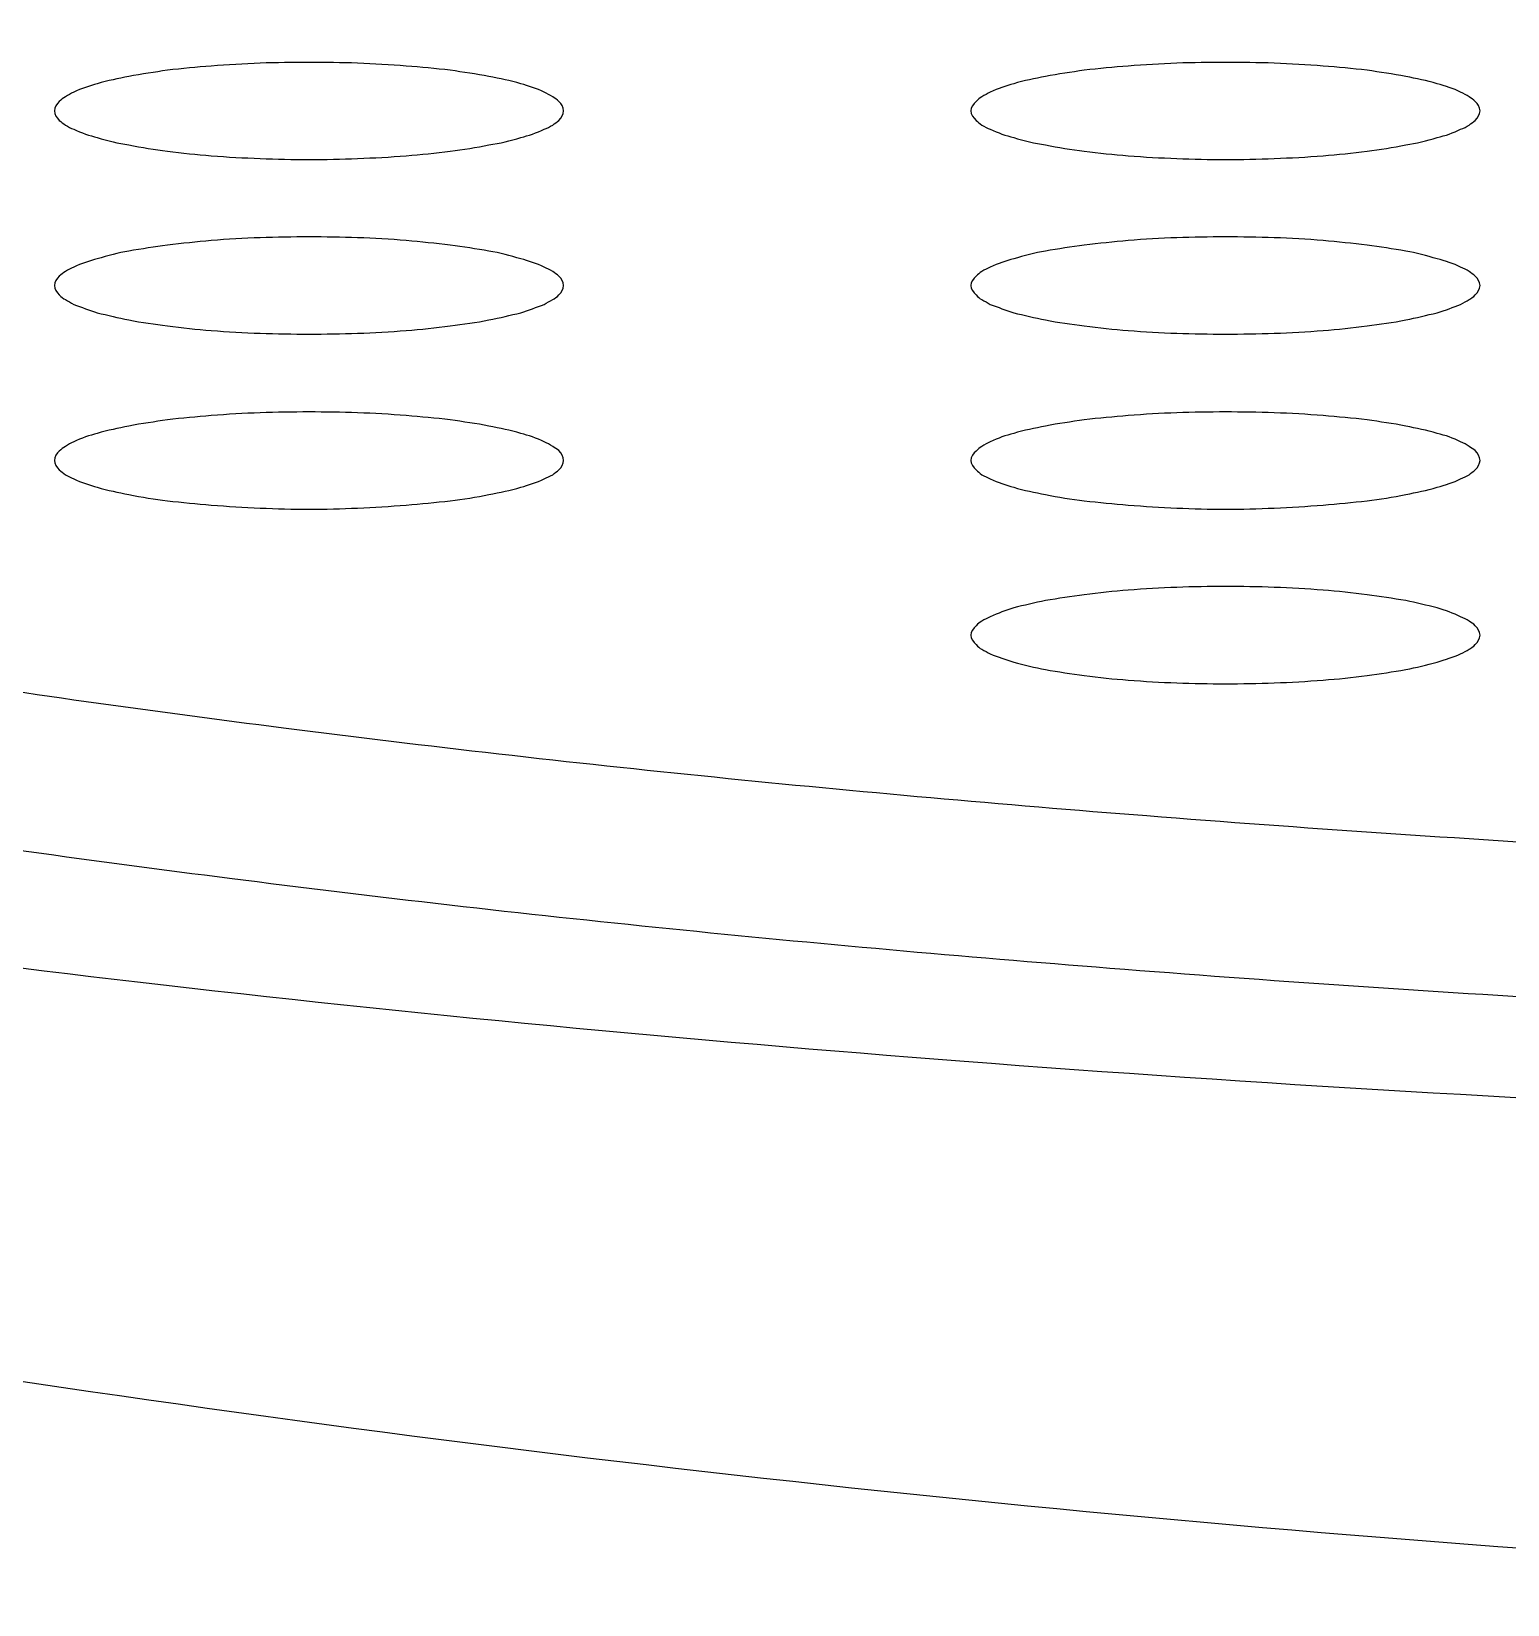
# Model space of a CAD drawing. Header units: millimetres. Extents: x 3817 to 4149, y 28263 to 28669.
# Drawn here: x 4075.641 to 4078.538, y 28547.823 to 28550.911 of the extents above; entities that cross this region are included whole.
import ezdxf

# ---------------------------------------------------------------- set-up
doc = ezdxf.new("R2010")
doc.units = ezdxf.units.MM

msp = doc.modelspace()

# ---------------------------------------------------------------- linework, layer by layer
for points, knots in [([(4070.7992, 28550.4258), (4070.7654, 28550.4586), (4070.7336, 28550.4935), (4070.7059, 28550.5304), (4070.7059, 28550.5304), (4070.6802, 28550.5633), (4070.6577, 28550.5982), (4070.6392, 28550.6351), (4070.6392, 28550.6351), (4070.6228, 28550.6679), (4070.6094, 28550.7038), (4070.6012, 28550.7397), (4070.6012, 28550.7397), (4070.593, 28550.7746), (4070.5889, 28550.8105), (4070.59, 28550.8454), (4070.59, 28550.8454), (4070.591, 28550.8813), (4070.5971, 28550.9162), (4070.6074, 28550.951), (4070.6074, 28550.951), (4070.6177, 28550.988), (4070.633, 28551.0229), (4070.6515, 28551.0557), (4070.6515, 28551.0557), (4070.672, 28551.0926), (4070.6966, 28551.1275), (4070.7243, 28551.1603), (4070.7243, 28551.1603), (4070.7551, 28551.1972), (4070.7879, 28551.2321), (4070.8238, 28551.2639), (4070.8238, 28551.2639), (4070.91, 28551.3419), (4071.0054, 28551.4086), (4071.1049, 28551.4681), (4071.1049, 28551.4681), (4071.2291, 28551.543), (4071.3593, 28551.6076), (4071.4917, 28551.6661), (4071.4917, 28551.6661), (4071.6517, 28551.7358), (4071.8158, 28551.7984), (4071.981, 28551.8548), (4071.981, 28551.8548), (4072.1749, 28551.9205), (4072.3708, 28551.98), (4072.5678, 28552.0333), (4072.5678, 28552.0333), (4072.7914, 28552.0949), (4073.0181, 28552.1503), (4073.2448, 28552.2005), (4073.2448, 28552.2005), (4073.4972, 28552.2559), (4073.7516, 28552.3072), (4074.006, 28552.3534), (4074.006, 28552.3534), (4074.285, 28552.4036), (4074.5651, 28552.4488), (4074.8451, 28552.4908), (4074.8451, 28552.4908), (4075.1467, 28552.5349), (4075.4483, 28552.5749), (4075.751, 28552.6109), (4075.751, 28552.6109), (4076.4095, 28552.6898), (4077.0702, 28552.7504), (4077.7308, 28552.7976), (4077.7308, 28552.7976), (4078.4417, 28552.8478), (4079.1547, 28552.8837), (4079.8666, 28552.9053)], [0, 0, 0, 0, 0.055556, 0.055556, 0.055556, 0.055556, 0.111111, 0.111111, 0.111111, 0.111111, 0.166667, 0.166667, 0.166667, 0.166667, 0.222222, 0.222222, 0.222222, 0.222222, 0.277778, 0.277778, 0.277778, 0.277778, 0.333333, 0.333333, 0.333333, 0.333333, 0.388889, 0.388889, 0.388889, 0.388889, 0.444444, 0.444444, 0.444444, 0.444444, 0.5, 0.5, 0.5, 0.5, 0.555556, 0.555556, 0.555556, 0.555556, 0.611111, 0.611111, 0.611111, 0.611111, 0.666667, 0.666667, 0.666667, 0.666667, 0.722222, 0.722222, 0.722222, 0.722222, 0.777778, 0.777778, 0.777778, 0.777778, 0.833333, 0.833333, 0.833333, 0.833333, 0.888889, 0.888889, 0.888889, 0.888889, 0.944444, 0.944444, 0.944444, 0.944444, 1, 1, 1, 1]), ([(4081.5818, 28549.2287), (4080.9438, 28549.2287), (4080.3067, 28549.2399), (4079.6697, 28549.2646), (4079.6697, 28549.2646), (4079.0562, 28549.2882), (4078.4428, 28549.323), (4077.8303, 28549.3712), (4077.8303, 28549.3712), (4077.2641, 28549.4154), (4076.6988, 28549.4718), (4076.1356, 28549.5436), (4076.1356, 28549.5436), (4075.8771, 28549.5764), (4075.6197, 28549.6123), (4075.3632, 28549.6534), (4075.3632, 28549.6534), (4075.1242, 28549.6903), (4074.8872, 28549.7313), (4074.6502, 28549.7765), (4074.6502, 28549.7765), (4074.4338, 28549.8175), (4074.2184, 28549.8626), (4074.004, 28549.9119), (4074.004, 28549.9119), (4073.8121, 28549.957), (4073.6203, 28550.0052), (4073.4305, 28550.0596), (4073.4305, 28550.0596), (4073.2643, 28550.1068), (4073.0992, 28550.1591), (4072.9361, 28550.2176), (4072.9361, 28550.2176), (4072.7976, 28550.2668), (4072.6591, 28550.3212), (4072.5247, 28550.3827), (4072.5247, 28550.3827), (4072.4139, 28550.434), (4072.3041, 28550.4904), (4072.2005, 28550.5561), (4072.2005, 28550.5561), (4072.1574, 28550.5838), (4072.1144, 28550.6125), (4072.0723, 28550.6443), (4072.0723, 28550.6443), (4072.0364, 28550.672), (4072.0005, 28550.7018), (4071.9677, 28550.7336), (4071.9677, 28550.7336), (4071.9379, 28550.7623), (4071.9102, 28550.792), (4071.8846, 28550.8238), (4071.8846, 28550.8238), (4071.863, 28550.8526), (4071.8425, 28550.8833), (4071.8261, 28550.9151), (4071.8261, 28550.9151), (4071.8107, 28550.9439), (4071.7984, 28550.9746), (4071.7902, 28551.0064), (4071.7902, 28551.0064), (4071.783, 28551.0372), (4071.7789, 28551.068), (4071.7789, 28551.0988)], [0, 0, 0, 0, 0.0625, 0.0625, 0.0625, 0.0625, 0.125, 0.125, 0.125, 0.125, 0.1875, 0.1875, 0.1875, 0.1875, 0.25, 0.25, 0.25, 0.25, 0.3125, 0.3125, 0.3125, 0.3125, 0.375, 0.375, 0.375, 0.375, 0.4375, 0.4375, 0.4375, 0.4375, 0.5, 0.5, 0.5, 0.5, 0.5625, 0.5625, 0.5625, 0.5625, 0.625, 0.625, 0.625, 0.625, 0.6875, 0.6875, 0.6875, 0.6875, 0.75, 0.75, 0.75, 0.75, 0.8125, 0.8125, 0.8125, 0.8125, 0.875, 0.875, 0.875, 0.875, 0.9375, 0.9375, 0.9375, 0.9375, 1, 1, 1, 1]), ([(4076.1859, 28550.8505), (4076.1223, 28550.8505), (4076.0577, 28550.8485), (4075.9941, 28550.8433), (4075.9941, 28550.8433), (4075.9654, 28550.8413), (4075.9366, 28550.8382), (4075.9079, 28550.8351), (4075.9079, 28550.8351), (4075.8833, 28550.831), (4075.8576, 28550.8279), (4075.832, 28550.8228), (4075.832, 28550.8228), (4075.8115, 28550.8187), (4075.791, 28550.8146), (4075.7704, 28550.8085), (4075.7704, 28550.8085), (4075.7551, 28550.8043), (4075.7386, 28550.7992), (4075.7243, 28550.792), (4075.7243, 28550.792), (4075.7181, 28550.789), (4075.713, 28550.7859), (4075.7079, 28550.7828), (4075.7079, 28550.7828), (4075.7038, 28550.7808), (4075.6997, 28550.7777), (4075.6956, 28550.7736), (4075.6956, 28550.7736), (4075.6904, 28550.7684), (4075.6863, 28550.7623), (4075.6863, 28550.7551)], [0, 0, 0, 0, 0.125, 0.125, 0.125, 0.125, 0.25, 0.25, 0.25, 0.25, 0.375, 0.375, 0.375, 0.375, 0.5, 0.5, 0.5, 0.5, 0.625, 0.625, 0.625, 0.625, 0.75, 0.75, 0.75, 0.75, 0.875, 0.875, 0.875, 0.875, 1, 1, 1, 1]), ([(4076.6855, 28550.7551), (4076.6855, 28550.7623), (4076.6814, 28550.7695), (4076.6763, 28550.7736), (4076.6763, 28550.7736), (4076.6722, 28550.7777), (4076.6681, 28550.7808), (4076.664, 28550.7828), (4076.664, 28550.7828), (4076.6588, 28550.7859), (4076.6527, 28550.789), (4076.6475, 28550.792), (4076.6475, 28550.792), (4076.6322, 28550.7992), (4076.6168, 28550.8043), (4076.6014, 28550.8085), (4076.6014, 28550.8085), (4076.5809, 28550.8146), (4076.5603, 28550.8187), (4076.5388, 28550.8228), (4076.5388, 28550.8228), (4076.5142, 28550.8279), (4076.4885, 28550.831), (4076.4629, 28550.8351), (4076.4629, 28550.8351), (4076.4342, 28550.8382), (4076.4054, 28550.8413), (4076.3767, 28550.8433), (4076.3767, 28550.8433), (4076.3131, 28550.8485), (4076.2495, 28550.8505), (4076.1859, 28550.8505)], [0, 0, 0, 0, 0.125, 0.125, 0.125, 0.125, 0.25, 0.25, 0.25, 0.25, 0.375, 0.375, 0.375, 0.375, 0.5, 0.5, 0.5, 0.5, 0.625, 0.625, 0.625, 0.625, 0.75, 0.75, 0.75, 0.75, 0.875, 0.875, 0.875, 0.875, 1, 1, 1, 1]), ([(4077.9842, 28550.8505), (4077.9206, 28550.8505), (4077.857, 28550.8485), (4077.7934, 28550.8433), (4077.7934, 28550.8433), (4077.7647, 28550.8413), (4077.736, 28550.8382), (4077.7072, 28550.8351), (4077.7072, 28550.8351), (4077.6816, 28550.831), (4077.6559, 28550.8279), (4077.6313, 28550.8228), (4077.6313, 28550.8228), (4077.6098, 28550.8187), (4077.5893, 28550.8146), (4077.5687, 28550.8085), (4077.5687, 28550.8085), (4077.5534, 28550.8043), (4077.538, 28550.7992), (4077.5226, 28550.792), (4077.5226, 28550.792), (4077.5175, 28550.789), (4077.5113, 28550.7859), (4077.5062, 28550.7828), (4077.5062, 28550.7828), (4077.5021, 28550.7808), (4077.498, 28550.7777), (4077.4949, 28550.7736), (4077.4949, 28550.7736), (4077.4898, 28550.7684), (4077.4846, 28550.7623), (4077.4846, 28550.7551)], [0, 0, 0, 0, 0.125, 0.125, 0.125, 0.125, 0.25, 0.25, 0.25, 0.25, 0.375, 0.375, 0.375, 0.375, 0.5, 0.5, 0.5, 0.5, 0.625, 0.625, 0.625, 0.625, 0.75, 0.75, 0.75, 0.75, 0.875, 0.875, 0.875, 0.875, 1, 1, 1, 1]), ([(4078.4838, 28550.7551), (4078.4838, 28550.7623), (4078.4797, 28550.7695), (4078.4746, 28550.7736), (4078.4746, 28550.7736), (4078.4705, 28550.7777), (4078.4664, 28550.7808), (4078.4623, 28550.7828), (4078.4623, 28550.7828), (4078.4571, 28550.7859), (4078.452, 28550.789), (4078.4458, 28550.792), (4078.4458, 28550.792), (4078.4315, 28550.7992), (4078.4161, 28550.8043), (4078.3997, 28550.8085), (4078.3997, 28550.8085), (4078.3792, 28550.8146), (4078.3586, 28550.8187), (4078.3381, 28550.8228), (4078.3381, 28550.8228), (4078.3125, 28550.8279), (4078.2879, 28550.831), (4078.2622, 28550.8351), (4078.2622, 28550.8351), (4078.2335, 28550.8382), (4078.2048, 28550.8413), (4078.176, 28550.8433), (4078.176, 28550.8433), (4078.1124, 28550.8485), (4078.0478, 28550.8505), (4077.9842, 28550.8505)], [0, 0, 0, 0, 0.125, 0.125, 0.125, 0.125, 0.25, 0.25, 0.25, 0.25, 0.375, 0.375, 0.375, 0.375, 0.5, 0.5, 0.5, 0.5, 0.625, 0.625, 0.625, 0.625, 0.75, 0.75, 0.75, 0.75, 0.875, 0.875, 0.875, 0.875, 1, 1, 1, 1]), ([(4071.5891, 28550.8341), (4071.5891, 28550.8023), (4071.5932, 28550.7705), (4071.6014, 28550.7397), (4071.6014, 28550.7397), (4071.6096, 28550.7079), (4071.622, 28550.6761), (4071.6373, 28550.6474), (4071.6373, 28550.6474), (4071.6538, 28550.6146), (4071.6743, 28550.5828), (4071.6968, 28550.554), (4071.6968, 28550.554), (4071.7225, 28550.5212), (4071.7512, 28550.4904), (4071.781, 28550.4617), (4071.781, 28550.4617), (4071.8528, 28550.393), (4071.9348, 28550.3335), (4072.019, 28550.2801), (4072.019, 28550.2801), (4072.1256, 28550.2135), (4072.2364, 28550.156), (4072.3493, 28550.1047), (4072.3493, 28550.1047), (4072.4867, 28550.0411), (4072.6273, 28549.9857), (4072.7688, 28549.9355), (4072.7688, 28549.9355), (4072.935, 28549.876), (4073.1033, 28549.8236), (4073.2736, 28549.7744), (4073.2736, 28549.7744), (4073.4664, 28549.72), (4073.6613, 28549.6698), (4073.8573, 28549.6246), (4073.8573, 28549.6246), (4074.0758, 28549.5733), (4074.2953, 28549.5282), (4074.5158, 28549.4861), (4074.5158, 28549.4861), (4074.7569, 28549.44), (4075, 28549.3979), (4075.2421, 28549.36), (4075.2421, 28549.36), (4075.5048, 28549.3189), (4075.7674, 28549.282), (4076.03, 28549.2492), (4076.03, 28549.2492), (4076.6045, 28549.1753), (4077.181, 28549.1179), (4077.7575, 28549.0727), (4077.7575, 28549.0727), (4078.3822, 28549.0235), (4079.007, 28548.9876), (4079.6327, 28548.964), (4079.6327, 28548.964), (4080.2821, 28548.9394), (4080.9315, 28548.9281), (4081.5818, 28548.9281)], [0, 0, 0, 0, 0.066667, 0.066667, 0.066667, 0.066667, 0.133333, 0.133333, 0.133333, 0.133333, 0.2, 0.2, 0.2, 0.2, 0.266667, 0.266667, 0.266667, 0.266667, 0.333333, 0.333333, 0.333333, 0.333333, 0.4, 0.4, 0.4, 0.4, 0.466667, 0.466667, 0.466667, 0.466667, 0.533333, 0.533333, 0.533333, 0.533333, 0.6, 0.6, 0.6, 0.6, 0.666667, 0.666667, 0.666667, 0.666667, 0.733333, 0.733333, 0.733333, 0.733333, 0.8, 0.8, 0.8, 0.8, 0.866667, 0.866667, 0.866667, 0.866667, 0.933333, 0.933333, 0.933333, 0.933333, 1, 1, 1, 1]), ([(4075.6863, 28550.7551), (4075.6863, 28550.7479), (4075.6904, 28550.7418), (4075.6956, 28550.7366), (4075.6956, 28550.7366), (4075.6997, 28550.7336), (4075.7038, 28550.7305), (4075.7079, 28550.7274), (4075.7079, 28550.7274), (4075.713, 28550.7243), (4075.7181, 28550.7213), (4075.7243, 28550.7192), (4075.7243, 28550.7192), (4075.7386, 28550.712), (4075.7551, 28550.7069), (4075.7704, 28550.7028), (4075.7704, 28550.7028), (4075.791, 28550.6966), (4075.8115, 28550.6915), (4075.832, 28550.6884), (4075.832, 28550.6884), (4075.8576, 28550.6833), (4075.8833, 28550.6792), (4075.9079, 28550.6761), (4075.9079, 28550.6761), (4075.9366, 28550.672), (4075.9654, 28550.67), (4075.9941, 28550.6669), (4075.9941, 28550.6669), (4076.0577, 28550.6628), (4076.1223, 28550.6597), (4076.1859, 28550.6597)], [0, 0, 0, 0, 0.125, 0.125, 0.125, 0.125, 0.25, 0.25, 0.25, 0.25, 0.375, 0.375, 0.375, 0.375, 0.5, 0.5, 0.5, 0.5, 0.625, 0.625, 0.625, 0.625, 0.75, 0.75, 0.75, 0.75, 0.875, 0.875, 0.875, 0.875, 1, 1, 1, 1]), ([(4076.1859, 28550.6597), (4076.2495, 28550.6597), (4076.3131, 28550.6628), (4076.3767, 28550.6669), (4076.3767, 28550.6669), (4076.4054, 28550.67), (4076.4342, 28550.672), (4076.4629, 28550.6761), (4076.4629, 28550.6761), (4076.4885, 28550.6792), (4076.5142, 28550.6833), (4076.5388, 28550.6884), (4076.5388, 28550.6884), (4076.5603, 28550.6915), (4076.5809, 28550.6966), (4076.6014, 28550.7028), (4076.6014, 28550.7028), (4076.6168, 28550.7069), (4076.6322, 28550.712), (4076.6475, 28550.7192), (4076.6475, 28550.7192), (4076.6527, 28550.7213), (4076.6588, 28550.7243), (4076.664, 28550.7274), (4076.664, 28550.7274), (4076.6681, 28550.7305), (4076.6722, 28550.7336), (4076.6763, 28550.7366), (4076.6763, 28550.7366), (4076.6814, 28550.7418), (4076.6855, 28550.749), (4076.6855, 28550.7551)], [0, 0, 0, 0, 0.125, 0.125, 0.125, 0.125, 0.25, 0.25, 0.25, 0.25, 0.375, 0.375, 0.375, 0.375, 0.5, 0.5, 0.5, 0.5, 0.625, 0.625, 0.625, 0.625, 0.75, 0.75, 0.75, 0.75, 0.875, 0.875, 0.875, 0.875, 1, 1, 1, 1]), ([(4077.4846, 28550.7551), (4077.4846, 28550.7479), (4077.4898, 28550.7418), (4077.4949, 28550.7366), (4077.4949, 28550.7366), (4077.498, 28550.7336), (4077.5021, 28550.7305), (4077.5062, 28550.7274), (4077.5062, 28550.7274), (4077.5113, 28550.7243), (4077.5175, 28550.7213), (4077.5226, 28550.7192), (4077.5226, 28550.7192), (4077.538, 28550.712), (4077.5534, 28550.7069), (4077.5687, 28550.7028), (4077.5687, 28550.7028), (4077.5893, 28550.6966), (4077.6098, 28550.6915), (4077.6313, 28550.6884), (4077.6313, 28550.6884), (4077.6559, 28550.6833), (4077.6816, 28550.6792), (4077.7072, 28550.6761), (4077.7072, 28550.6761), (4077.736, 28550.672), (4077.7647, 28550.67), (4077.7934, 28550.6669), (4077.7934, 28550.6669), (4077.857, 28550.6628), (4077.9206, 28550.6597), (4077.9842, 28550.6597)], [0, 0, 0, 0, 0.125, 0.125, 0.125, 0.125, 0.25, 0.25, 0.25, 0.25, 0.375, 0.375, 0.375, 0.375, 0.5, 0.5, 0.5, 0.5, 0.625, 0.625, 0.625, 0.625, 0.75, 0.75, 0.75, 0.75, 0.875, 0.875, 0.875, 0.875, 1, 1, 1, 1]), ([(4077.9842, 28550.6597), (4078.0478, 28550.6597), (4078.1124, 28550.6628), (4078.176, 28550.6669), (4078.176, 28550.6669), (4078.2048, 28550.67), (4078.2335, 28550.672), (4078.2622, 28550.6761), (4078.2622, 28550.6761), (4078.2879, 28550.6792), (4078.3125, 28550.6833), (4078.3381, 28550.6884), (4078.3381, 28550.6884), (4078.3586, 28550.6915), (4078.3792, 28550.6966), (4078.3997, 28550.7028), (4078.3997, 28550.7028), (4078.4161, 28550.7069), (4078.4315, 28550.712), (4078.4458, 28550.7192), (4078.4458, 28550.7192), (4078.452, 28550.7213), (4078.4571, 28550.7243), (4078.4623, 28550.7274), (4078.4623, 28550.7274), (4078.4664, 28550.7305), (4078.4705, 28550.7336), (4078.4746, 28550.7366), (4078.4746, 28550.7366), (4078.4797, 28550.7418), (4078.4838, 28550.749), (4078.4838, 28550.7551)], [0, 0, 0, 0, 0.125, 0.125, 0.125, 0.125, 0.25, 0.25, 0.25, 0.25, 0.375, 0.375, 0.375, 0.375, 0.5, 0.5, 0.5, 0.5, 0.625, 0.625, 0.625, 0.625, 0.75, 0.75, 0.75, 0.75, 0.875, 0.875, 0.875, 0.875, 1, 1, 1, 1]), ([(4076.1859, 28550.5079), (4076.1223, 28550.5079), (4076.0577, 28550.5058), (4075.9941, 28550.5007), (4075.9941, 28550.5007), (4075.9654, 28550.4976), (4075.9366, 28550.4956), (4075.9079, 28550.4915), (4075.9079, 28550.4915), (4075.8833, 28550.4884), (4075.8576, 28550.4843), (4075.832, 28550.4802), (4075.832, 28550.4802), (4075.8115, 28550.4761), (4075.791, 28550.471), (4075.7704, 28550.4648), (4075.7704, 28550.4648), (4075.7551, 28550.4607), (4075.7386, 28550.4556), (4075.7243, 28550.4484), (4075.7243, 28550.4484), (4075.7181, 28550.4463), (4075.713, 28550.4433), (4075.7079, 28550.4402), (4075.7079, 28550.4402), (4075.7038, 28550.4371), (4075.6997, 28550.434), (4075.6956, 28550.4309), (4075.6956, 28550.4309), (4075.6904, 28550.4258), (4075.6863, 28550.4197), (4075.6863, 28550.4125)], [0, 0, 0, 0, 0.125, 0.125, 0.125, 0.125, 0.25, 0.25, 0.25, 0.25, 0.375, 0.375, 0.375, 0.375, 0.5, 0.5, 0.5, 0.5, 0.625, 0.625, 0.625, 0.625, 0.75, 0.75, 0.75, 0.75, 0.875, 0.875, 0.875, 0.875, 1, 1, 1, 1]), ([(4076.6855, 28550.4125), (4076.6855, 28550.4197), (4076.6814, 28550.4258), (4076.6763, 28550.4309), (4076.6763, 28550.4309), (4076.6722, 28550.434), (4076.6681, 28550.4371), (4076.664, 28550.4402), (4076.664, 28550.4402), (4076.6588, 28550.4433), (4076.6527, 28550.4463), (4076.6475, 28550.4484), (4076.6475, 28550.4484), (4076.6322, 28550.4556), (4076.6168, 28550.4607), (4076.6014, 28550.4648), (4076.6014, 28550.4648), (4076.5809, 28550.471), (4076.5603, 28550.4761), (4076.5388, 28550.4802), (4076.5388, 28550.4802), (4076.5142, 28550.4843), (4076.4885, 28550.4884), (4076.4629, 28550.4915), (4076.4629, 28550.4915), (4076.4342, 28550.4956), (4076.4054, 28550.4976), (4076.3767, 28550.5007), (4076.3767, 28550.5007), (4076.3131, 28550.5058), (4076.2495, 28550.5079), (4076.1859, 28550.5079)], [0, 0, 0, 0, 0.125, 0.125, 0.125, 0.125, 0.25, 0.25, 0.25, 0.25, 0.375, 0.375, 0.375, 0.375, 0.5, 0.5, 0.5, 0.5, 0.625, 0.625, 0.625, 0.625, 0.75, 0.75, 0.75, 0.75, 0.875, 0.875, 0.875, 0.875, 1, 1, 1, 1]), ([(4077.9842, 28550.5079), (4077.9206, 28550.5079), (4077.857, 28550.5058), (4077.7934, 28550.5007), (4077.7934, 28550.5007), (4077.7647, 28550.4976), (4077.736, 28550.4956), (4077.7072, 28550.4915), (4077.7072, 28550.4915), (4077.6816, 28550.4884), (4077.6559, 28550.4843), (4077.6313, 28550.4802), (4077.6313, 28550.4802), (4077.6098, 28550.4761), (4077.5893, 28550.471), (4077.5687, 28550.4648), (4077.5687, 28550.4648), (4077.5534, 28550.4607), (4077.538, 28550.4556), (4077.5226, 28550.4484), (4077.5226, 28550.4484), (4077.5175, 28550.4463), (4077.5113, 28550.4433), (4077.5062, 28550.4402), (4077.5062, 28550.4402), (4077.5021, 28550.4371), (4077.498, 28550.434), (4077.4949, 28550.4309), (4077.4949, 28550.4309), (4077.4898, 28550.4258), (4077.4846, 28550.4197), (4077.4846, 28550.4125)], [0, 0, 0, 0, 0.125, 0.125, 0.125, 0.125, 0.25, 0.25, 0.25, 0.25, 0.375, 0.375, 0.375, 0.375, 0.5, 0.5, 0.5, 0.5, 0.625, 0.625, 0.625, 0.625, 0.75, 0.75, 0.75, 0.75, 0.875, 0.875, 0.875, 0.875, 1, 1, 1, 1]), ([(4078.4838, 28550.4125), (4078.4838, 28550.4197), (4078.4797, 28550.4258), (4078.4746, 28550.4309), (4078.4746, 28550.4309), (4078.4705, 28550.434), (4078.4664, 28550.4371), (4078.4623, 28550.4402), (4078.4623, 28550.4402), (4078.4571, 28550.4433), (4078.452, 28550.4463), (4078.4458, 28550.4484), (4078.4458, 28550.4484), (4078.4315, 28550.4556), (4078.4161, 28550.4607), (4078.3997, 28550.4648), (4078.3997, 28550.4648), (4078.3792, 28550.471), (4078.3586, 28550.4761), (4078.3381, 28550.4802), (4078.3381, 28550.4802), (4078.3125, 28550.4843), (4078.2879, 28550.4884), (4078.2622, 28550.4915), (4078.2622, 28550.4915), (4078.2335, 28550.4956), (4078.2048, 28550.4976), (4078.176, 28550.5007), (4078.176, 28550.5007), (4078.1124, 28550.5058), (4078.0478, 28550.5079), (4077.9842, 28550.5079)], [0, 0, 0, 0, 0.125, 0.125, 0.125, 0.125, 0.25, 0.25, 0.25, 0.25, 0.375, 0.375, 0.375, 0.375, 0.5, 0.5, 0.5, 0.5, 0.625, 0.625, 0.625, 0.625, 0.75, 0.75, 0.75, 0.75, 0.875, 0.875, 0.875, 0.875, 1, 1, 1, 1]), ([(4081.0033, 28548.7404), (4080.4031, 28548.7455), (4079.8041, 28548.7609), (4079.205, 28548.7865), (4079.205, 28548.7865), (4078.6264, 28548.8111), (4078.0478, 28548.845), (4077.4713, 28548.8891), (4077.4713, 28548.8891), (4076.9296, 28548.9312), (4076.389, 28548.9814), (4075.8494, 28549.045), (4075.8494, 28549.045), (4075.3601, 28549.1015), (4074.8708, 28549.1692), (4074.3845, 28549.2492), (4074.3845, 28549.2492), (4073.9588, 28549.3189), (4073.5351, 28549.4), (4073.1156, 28549.4964), (4073.1156, 28549.4964), (4072.9309, 28549.5395), (4072.7473, 28549.5846), (4072.5657, 28549.6349), (4072.5657, 28549.6349), (4072.4016, 28549.679), (4072.2385, 28549.7272), (4072.0774, 28549.7806), (4072.0774, 28549.7806), (4071.9348, 28549.8277), (4071.7933, 28549.878), (4071.6538, 28549.9334), (4071.6538, 28549.9334), (4071.5327, 28549.9827), (4071.4137, 28550.035), (4071.2978, 28550.0934), (4071.2978, 28550.0934), (4071.2003, 28550.1427), (4071.1039, 28550.1971), (4071.0126, 28550.2576), (4071.0126, 28550.2576), (4070.9367, 28550.3078), (4070.8649, 28550.3632), (4070.7992, 28550.4258)], [0, 0, 0, 0, 0.090909, 0.090909, 0.090909, 0.090909, 0.181818, 0.181818, 0.181818, 0.181818, 0.272727, 0.272727, 0.272727, 0.272727, 0.363636, 0.363636, 0.363636, 0.363636, 0.454545, 0.454545, 0.454545, 0.454545, 0.545455, 0.545455, 0.545455, 0.545455, 0.636364, 0.636364, 0.636364, 0.636364, 0.727273, 0.727273, 0.727273, 0.727273, 0.818182, 0.818182, 0.818182, 0.818182, 0.909091, 0.909091, 0.909091, 0.909091, 1, 1, 1, 1]), ([(4075.6863, 28550.4125), (4075.6863, 28550.4053), (4075.6904, 28550.3991), (4075.6956, 28550.394), (4075.6956, 28550.394), (4075.6997, 28550.3899), (4075.7038, 28550.3868), (4075.7079, 28550.3848), (4075.7079, 28550.3848), (4075.713, 28550.3817), (4075.7181, 28550.3786), (4075.7243, 28550.3755), (4075.7243, 28550.3755), (4075.7386, 28550.3694), (4075.7551, 28550.3643), (4075.7704, 28550.3591), (4075.7704, 28550.3591), (4075.791, 28550.354), (4075.8115, 28550.3489), (4075.832, 28550.3448), (4075.832, 28550.3448), (4075.8576, 28550.3396), (4075.8833, 28550.3366), (4075.9079, 28550.3335), (4075.9079, 28550.3335), (4075.9366, 28550.3294), (4075.9654, 28550.3263), (4075.9941, 28550.3243), (4075.9941, 28550.3243), (4076.0577, 28550.3191), (4076.1223, 28550.3171), (4076.1859, 28550.3171)], [0, 0, 0, 0, 0.125, 0.125, 0.125, 0.125, 0.25, 0.25, 0.25, 0.25, 0.375, 0.375, 0.375, 0.375, 0.5, 0.5, 0.5, 0.5, 0.625, 0.625, 0.625, 0.625, 0.75, 0.75, 0.75, 0.75, 0.875, 0.875, 0.875, 0.875, 1, 1, 1, 1]), ([(4076.1859, 28550.3171), (4076.2495, 28550.3171), (4076.3131, 28550.3191), (4076.3767, 28550.3243), (4076.3767, 28550.3243), (4076.4054, 28550.3263), (4076.4342, 28550.3294), (4076.4629, 28550.3335), (4076.4629, 28550.3335), (4076.4885, 28550.3366), (4076.5142, 28550.3396), (4076.5388, 28550.3448), (4076.5388, 28550.3448), (4076.5603, 28550.3489), (4076.5809, 28550.354), (4076.6014, 28550.3591), (4076.6014, 28550.3591), (4076.6168, 28550.3643), (4076.6322, 28550.3694), (4076.6475, 28550.3755), (4076.6475, 28550.3755), (4076.6527, 28550.3786), (4076.6588, 28550.3817), (4076.664, 28550.3848), (4076.664, 28550.3848), (4076.6681, 28550.3868), (4076.6722, 28550.3899), (4076.6763, 28550.394), (4076.6763, 28550.394), (4076.6814, 28550.3991), (4076.6855, 28550.4053), (4076.6855, 28550.4125)], [0, 0, 0, 0, 0.125, 0.125, 0.125, 0.125, 0.25, 0.25, 0.25, 0.25, 0.375, 0.375, 0.375, 0.375, 0.5, 0.5, 0.5, 0.5, 0.625, 0.625, 0.625, 0.625, 0.75, 0.75, 0.75, 0.75, 0.875, 0.875, 0.875, 0.875, 1, 1, 1, 1]), ([(4077.4846, 28550.4125), (4077.4846, 28550.4053), (4077.4898, 28550.3991), (4077.4949, 28550.394), (4077.4949, 28550.394), (4077.498, 28550.3899), (4077.5021, 28550.3868), (4077.5062, 28550.3848), (4077.5062, 28550.3848), (4077.5113, 28550.3817), (4077.5175, 28550.3786), (4077.5226, 28550.3755), (4077.5226, 28550.3755), (4077.538, 28550.3694), (4077.5534, 28550.3643), (4077.5687, 28550.3591), (4077.5687, 28550.3591), (4077.5893, 28550.354), (4077.6098, 28550.3489), (4077.6313, 28550.3448), (4077.6313, 28550.3448), (4077.6559, 28550.3396), (4077.6816, 28550.3366), (4077.7072, 28550.3335), (4077.7072, 28550.3335), (4077.736, 28550.3294), (4077.7647, 28550.3263), (4077.7934, 28550.3243), (4077.7934, 28550.3243), (4077.857, 28550.3191), (4077.9206, 28550.3171), (4077.9842, 28550.3171)], [0, 0, 0, 0, 0.125, 0.125, 0.125, 0.125, 0.25, 0.25, 0.25, 0.25, 0.375, 0.375, 0.375, 0.375, 0.5, 0.5, 0.5, 0.5, 0.625, 0.625, 0.625, 0.625, 0.75, 0.75, 0.75, 0.75, 0.875, 0.875, 0.875, 0.875, 1, 1, 1, 1]), ([(4077.9842, 28550.3171), (4078.0478, 28550.3171), (4078.1124, 28550.3191), (4078.176, 28550.3243), (4078.176, 28550.3243), (4078.2048, 28550.3263), (4078.2335, 28550.3294), (4078.2622, 28550.3335), (4078.2622, 28550.3335), (4078.2879, 28550.3366), (4078.3125, 28550.3396), (4078.3381, 28550.3448), (4078.3381, 28550.3448), (4078.3586, 28550.3489), (4078.3792, 28550.354), (4078.3997, 28550.3591), (4078.3997, 28550.3591), (4078.4161, 28550.3643), (4078.4315, 28550.3694), (4078.4458, 28550.3755), (4078.4458, 28550.3755), (4078.452, 28550.3786), (4078.4571, 28550.3817), (4078.4623, 28550.3848), (4078.4623, 28550.3848), (4078.4664, 28550.3868), (4078.4705, 28550.3899), (4078.4746, 28550.394), (4078.4746, 28550.394), (4078.4797, 28550.3991), (4078.4838, 28550.4053), (4078.4838, 28550.4125)], [0, 0, 0, 0, 0.125, 0.125, 0.125, 0.125, 0.25, 0.25, 0.25, 0.25, 0.375, 0.375, 0.375, 0.375, 0.5, 0.5, 0.5, 0.5, 0.625, 0.625, 0.625, 0.625, 0.75, 0.75, 0.75, 0.75, 0.875, 0.875, 0.875, 0.875, 1, 1, 1, 1]), ([(4081.5818, 28547.8233), (4079.1157, 28547.8233), (4076.6424, 28548.0407), (4074.2153, 28548.4993), (4074.2153, 28548.4993), (4072.1482, 28548.8891), (4070.114, 28549.4543), (4068.1454, 28550.1837)], [0, 0, 0, 0, 0.5, 0.5, 0.5, 0.5, 1, 1, 1, 1]), ([(4076.1859, 28550.1642), (4076.1223, 28550.1642), (4076.0577, 28550.1622), (4075.9941, 28550.157), (4075.9941, 28550.157), (4075.9654, 28550.155), (4075.9366, 28550.1519), (4075.9079, 28550.1488), (4075.9079, 28550.1488), (4075.8833, 28550.1447), (4075.8576, 28550.1417), (4075.832, 28550.1365), (4075.832, 28550.1365), (4075.8115, 28550.1324), (4075.791, 28550.1283), (4075.7704, 28550.1222), (4075.7704, 28550.1222), (4075.7551, 28550.1181), (4075.7386, 28550.1129), (4075.7243, 28550.1058), (4075.7243, 28550.1058), (4075.7181, 28550.1027), (4075.713, 28550.1006), (4075.7079, 28550.0965), (4075.7079, 28550.0965), (4075.7038, 28550.0945), (4075.6997, 28550.0914), (4075.6956, 28550.0873), (4075.6956, 28550.0873), (4075.6904, 28550.0832), (4075.6863, 28550.076), (4075.6863, 28550.0688)], [0, 0, 0, 0, 0.125, 0.125, 0.125, 0.125, 0.25, 0.25, 0.25, 0.25, 0.375, 0.375, 0.375, 0.375, 0.5, 0.5, 0.5, 0.5, 0.625, 0.625, 0.625, 0.625, 0.75, 0.75, 0.75, 0.75, 0.875, 0.875, 0.875, 0.875, 1, 1, 1, 1]), ([(4076.6855, 28550.0688), (4076.6855, 28550.076), (4076.6814, 28550.0832), (4076.6763, 28550.0883), (4076.6763, 28550.0883), (4076.6722, 28550.0914), (4076.6681, 28550.0945), (4076.664, 28550.0965), (4076.664, 28550.0965), (4076.6588, 28550.1006), (4076.6527, 28550.1027), (4076.6475, 28550.1058), (4076.6475, 28550.1058), (4076.6322, 28550.1129), (4076.6168, 28550.1181), (4076.6014, 28550.1222), (4076.6014, 28550.1222), (4076.5809, 28550.1283), (4076.5603, 28550.1324), (4076.5388, 28550.1365), (4076.5388, 28550.1365), (4076.5142, 28550.1417), (4076.4885, 28550.1447), (4076.4629, 28550.1488), (4076.4629, 28550.1488), (4076.4342, 28550.1519), (4076.4054, 28550.155), (4076.3767, 28550.157), (4076.3767, 28550.157), (4076.3131, 28550.1622), (4076.2495, 28550.1642), (4076.1859, 28550.1642)], [0, 0, 0, 0, 0.125, 0.125, 0.125, 0.125, 0.25, 0.25, 0.25, 0.25, 0.375, 0.375, 0.375, 0.375, 0.5, 0.5, 0.5, 0.5, 0.625, 0.625, 0.625, 0.625, 0.75, 0.75, 0.75, 0.75, 0.875, 0.875, 0.875, 0.875, 1, 1, 1, 1]), ([(4077.9842, 28550.1642), (4077.9206, 28550.1642), (4077.857, 28550.1622), (4077.7934, 28550.157), (4077.7934, 28550.157), (4077.7647, 28550.155), (4077.736, 28550.1519), (4077.7072, 28550.1488), (4077.7072, 28550.1488), (4077.6816, 28550.1447), (4077.6559, 28550.1417), (4077.6313, 28550.1365), (4077.6313, 28550.1365), (4077.6098, 28550.1324), (4077.5893, 28550.1283), (4077.5687, 28550.1222), (4077.5687, 28550.1222), (4077.5534, 28550.1181), (4077.538, 28550.1129), (4077.5226, 28550.1058), (4077.5226, 28550.1058), (4077.5175, 28550.1027), (4077.5113, 28550.1006), (4077.5062, 28550.0965), (4077.5062, 28550.0965), (4077.5021, 28550.0945), (4077.498, 28550.0914), (4077.4949, 28550.0873), (4077.4949, 28550.0873), (4077.4898, 28550.0832), (4077.4846, 28550.076), (4077.4846, 28550.0688)], [0, 0, 0, 0, 0.125, 0.125, 0.125, 0.125, 0.25, 0.25, 0.25, 0.25, 0.375, 0.375, 0.375, 0.375, 0.5, 0.5, 0.5, 0.5, 0.625, 0.625, 0.625, 0.625, 0.75, 0.75, 0.75, 0.75, 0.875, 0.875, 0.875, 0.875, 1, 1, 1, 1]), ([(4078.4838, 28550.0688), (4078.4838, 28550.076), (4078.4797, 28550.0832), (4078.4746, 28550.0883), (4078.4746, 28550.0883), (4078.4705, 28550.0914), (4078.4664, 28550.0945), (4078.4623, 28550.0965), (4078.4623, 28550.0965), (4078.4571, 28550.1006), (4078.452, 28550.1027), (4078.4458, 28550.1058), (4078.4458, 28550.1058), (4078.4315, 28550.1129), (4078.4161, 28550.1181), (4078.3997, 28550.1222), (4078.3997, 28550.1222), (4078.3792, 28550.1283), (4078.3586, 28550.1324), (4078.3381, 28550.1365), (4078.3381, 28550.1365), (4078.3125, 28550.1417), (4078.2879, 28550.1447), (4078.2622, 28550.1488), (4078.2622, 28550.1488), (4078.2335, 28550.1519), (4078.2048, 28550.155), (4078.176, 28550.157), (4078.176, 28550.157), (4078.1124, 28550.1622), (4078.0478, 28550.1642), (4077.9842, 28550.1642)], [0, 0, 0, 0, 0.125, 0.125, 0.125, 0.125, 0.25, 0.25, 0.25, 0.25, 0.375, 0.375, 0.375, 0.375, 0.5, 0.5, 0.5, 0.5, 0.625, 0.625, 0.625, 0.625, 0.75, 0.75, 0.75, 0.75, 0.875, 0.875, 0.875, 0.875, 1, 1, 1, 1]), ([(4075.6863, 28550.0688), (4075.6863, 28550.0627), (4075.6904, 28550.0555), (4075.6956, 28550.0504), (4075.6956, 28550.0504), (4075.6997, 28550.0473), (4075.7038, 28550.0442), (4075.7079, 28550.0411), (4075.7079, 28550.0411), (4075.713, 28550.038), (4075.7181, 28550.035), (4075.7243, 28550.0329), (4075.7243, 28550.0329), (4075.7386, 28550.0257), (4075.7551, 28550.0206), (4075.7704, 28550.0165), (4075.7704, 28550.0165), (4075.791, 28550.0103), (4075.8115, 28550.0062), (4075.832, 28550.0021), (4075.832, 28550.0021), (4075.8576, 28549.997), (4075.8833, 28549.9929), (4075.9079, 28549.9898), (4075.9079, 28549.9898), (4075.9366, 28549.9868), (4075.9654, 28549.9837), (4075.9941, 28549.9816), (4075.9941, 28549.9816), (4076.0577, 28549.9765), (4076.1223, 28549.9734), (4076.1859, 28549.9734)], [0, 0, 0, 0, 0.125, 0.125, 0.125, 0.125, 0.25, 0.25, 0.25, 0.25, 0.375, 0.375, 0.375, 0.375, 0.5, 0.5, 0.5, 0.5, 0.625, 0.625, 0.625, 0.625, 0.75, 0.75, 0.75, 0.75, 0.875, 0.875, 0.875, 0.875, 1, 1, 1, 1]), ([(4076.1859, 28549.9734), (4076.2495, 28549.9734), (4076.3131, 28549.9765), (4076.3767, 28549.9816), (4076.3767, 28549.9816), (4076.4054, 28549.9837), (4076.4342, 28549.9868), (4076.4629, 28549.9898), (4076.4629, 28549.9898), (4076.4885, 28549.9929), (4076.5142, 28549.997), (4076.5388, 28550.0021), (4076.5388, 28550.0021), (4076.5603, 28550.0062), (4076.5809, 28550.0103), (4076.6014, 28550.0165), (4076.6014, 28550.0165), (4076.6168, 28550.0206), (4076.6322, 28550.0257), (4076.6475, 28550.0329), (4076.6475, 28550.0329), (4076.6527, 28550.035), (4076.6588, 28550.038), (4076.664, 28550.0411), (4076.664, 28550.0411), (4076.6681, 28550.0442), (4076.6722, 28550.0473), (4076.6763, 28550.0504), (4076.6763, 28550.0504), (4076.6814, 28550.0555), (4076.6855, 28550.0627), (4076.6855, 28550.0688)], [0, 0, 0, 0, 0.125, 0.125, 0.125, 0.125, 0.25, 0.25, 0.25, 0.25, 0.375, 0.375, 0.375, 0.375, 0.5, 0.5, 0.5, 0.5, 0.625, 0.625, 0.625, 0.625, 0.75, 0.75, 0.75, 0.75, 0.875, 0.875, 0.875, 0.875, 1, 1, 1, 1]), ([(4077.4846, 28550.0688), (4077.4846, 28550.0627), (4077.4898, 28550.0555), (4077.4949, 28550.0504), (4077.4949, 28550.0504), (4077.498, 28550.0473), (4077.5021, 28550.0442), (4077.5062, 28550.0411), (4077.5062, 28550.0411), (4077.5113, 28550.038), (4077.5175, 28550.035), (4077.5226, 28550.0329), (4077.5226, 28550.0329), (4077.538, 28550.0257), (4077.5534, 28550.0206), (4077.5687, 28550.0165), (4077.5687, 28550.0165), (4077.5893, 28550.0103), (4077.6098, 28550.0062), (4077.6313, 28550.0021), (4077.6313, 28550.0021), (4077.6559, 28549.997), (4077.6816, 28549.9929), (4077.7072, 28549.9898), (4077.7072, 28549.9898), (4077.736, 28549.9868), (4077.7647, 28549.9837), (4077.7934, 28549.9816), (4077.7934, 28549.9816), (4077.857, 28549.9765), (4077.9206, 28549.9734), (4077.9842, 28549.9734)], [0, 0, 0, 0, 0.125, 0.125, 0.125, 0.125, 0.25, 0.25, 0.25, 0.25, 0.375, 0.375, 0.375, 0.375, 0.5, 0.5, 0.5, 0.5, 0.625, 0.625, 0.625, 0.625, 0.75, 0.75, 0.75, 0.75, 0.875, 0.875, 0.875, 0.875, 1, 1, 1, 1]), ([(4077.9842, 28549.9734), (4078.0478, 28549.9734), (4078.1124, 28549.9765), (4078.176, 28549.9816), (4078.176, 28549.9816), (4078.2048, 28549.9837), (4078.2335, 28549.9868), (4078.2622, 28549.9898), (4078.2622, 28549.9898), (4078.2879, 28549.9929), (4078.3125, 28549.997), (4078.3381, 28550.0021), (4078.3381, 28550.0021), (4078.3586, 28550.0062), (4078.3792, 28550.0103), (4078.3997, 28550.0165), (4078.3997, 28550.0165), (4078.4161, 28550.0206), (4078.4315, 28550.0257), (4078.4458, 28550.0329), (4078.4458, 28550.0329), (4078.452, 28550.035), (4078.4571, 28550.038), (4078.4623, 28550.0411), (4078.4623, 28550.0411), (4078.4664, 28550.0442), (4078.4705, 28550.0473), (4078.4746, 28550.0504), (4078.4746, 28550.0504), (4078.4797, 28550.0555), (4078.4838, 28550.0627), (4078.4838, 28550.0688)], [0, 0, 0, 0, 0.125, 0.125, 0.125, 0.125, 0.25, 0.25, 0.25, 0.25, 0.375, 0.375, 0.375, 0.375, 0.5, 0.5, 0.5, 0.5, 0.625, 0.625, 0.625, 0.625, 0.75, 0.75, 0.75, 0.75, 0.875, 0.875, 0.875, 0.875, 1, 1, 1, 1]), ([(4077.9842, 28549.8216), (4077.9206, 28549.8216), (4077.857, 28549.8195), (4077.7934, 28549.8144), (4077.7934, 28549.8144), (4077.7647, 28549.8124), (4077.736, 28549.8093), (4077.7072, 28549.8052), (4077.7072, 28549.8052), (4077.6816, 28549.8021), (4077.6559, 28549.798), (4077.6313, 28549.7939), (4077.6313, 28549.7939), (4077.6098, 28549.7898), (4077.5893, 28549.7847), (4077.5687, 28549.7795), (4077.5687, 28549.7795), (4077.5534, 28549.7744), (4077.538, 28549.7693), (4077.5226, 28549.7621), (4077.5226, 28549.7621), (4077.5175, 28549.76), (4077.5113, 28549.757), (4077.5062, 28549.7539), (4077.5062, 28549.7539), (4077.5021, 28549.7508), (4077.498, 28549.7488), (4077.4949, 28549.7447), (4077.4949, 28549.7447), (4077.4898, 28549.7395), (4077.4846, 28549.7334), (4077.4846, 28549.7262)], [0, 0, 0, 0, 0.125, 0.125, 0.125, 0.125, 0.25, 0.25, 0.25, 0.25, 0.375, 0.375, 0.375, 0.375, 0.5, 0.5, 0.5, 0.5, 0.625, 0.625, 0.625, 0.625, 0.75, 0.75, 0.75, 0.75, 0.875, 0.875, 0.875, 0.875, 1, 1, 1, 1]), ([(4078.4838, 28549.7262), (4078.4838, 28549.7334), (4078.4797, 28549.7395), (4078.4746, 28549.7447), (4078.4746, 28549.7447), (4078.4705, 28549.7488), (4078.4664, 28549.7508), (4078.4623, 28549.7539), (4078.4623, 28549.7539), (4078.4571, 28549.757), (4078.452, 28549.76), (4078.4458, 28549.7621), (4078.4458, 28549.7621), (4078.4315, 28549.7693), (4078.4161, 28549.7744), (4078.3997, 28549.7795), (4078.3997, 28549.7795), (4078.3792, 28549.7847), (4078.3586, 28549.7898), (4078.3381, 28549.7939), (4078.3381, 28549.7939), (4078.3125, 28549.798), (4078.2879, 28549.8021), (4078.2622, 28549.8052), (4078.2622, 28549.8052), (4078.2335, 28549.8093), (4078.2048, 28549.8124), (4078.176, 28549.8144), (4078.176, 28549.8144), (4078.1124, 28549.8195), (4078.0478, 28549.8216), (4077.9842, 28549.8216)], [0, 0, 0, 0, 0.125, 0.125, 0.125, 0.125, 0.25, 0.25, 0.25, 0.25, 0.375, 0.375, 0.375, 0.375, 0.5, 0.5, 0.5, 0.5, 0.625, 0.625, 0.625, 0.625, 0.75, 0.75, 0.75, 0.75, 0.875, 0.875, 0.875, 0.875, 1, 1, 1, 1]), ([(4077.4846, 28549.7262), (4077.4846, 28549.719), (4077.4898, 28549.7129), (4077.4949, 28549.7077), (4077.4949, 28549.7077), (4077.498, 28549.7036), (4077.5021, 28549.7005), (4077.5062, 28549.6985), (4077.5062, 28549.6985), (4077.5113, 28549.6954), (4077.5175, 28549.6923), (4077.5226, 28549.6893), (4077.5226, 28549.6893), (4077.538, 28549.6831), (4077.5534, 28549.678), (4077.5687, 28549.6728), (4077.5687, 28549.6728), (4077.5893, 28549.6677), (4077.6098, 28549.6626), (4077.6313, 28549.6585), (4077.6313, 28549.6585), (4077.6559, 28549.6544), (4077.6816, 28549.6503), (4077.7072, 28549.6472), (4077.7072, 28549.6472), (4077.736, 28549.6431), (4077.7647, 28549.64), (4077.7934, 28549.638), (4077.7934, 28549.638), (4077.857, 28549.6328), (4077.9206, 28549.6308), (4077.9842, 28549.6308)], [0, 0, 0, 0, 0.125, 0.125, 0.125, 0.125, 0.25, 0.25, 0.25, 0.25, 0.375, 0.375, 0.375, 0.375, 0.5, 0.5, 0.5, 0.5, 0.625, 0.625, 0.625, 0.625, 0.75, 0.75, 0.75, 0.75, 0.875, 0.875, 0.875, 0.875, 1, 1, 1, 1]), ([(4077.9842, 28549.6308), (4078.0478, 28549.6308), (4078.1124, 28549.6328), (4078.176, 28549.638), (4078.176, 28549.638), (4078.2048, 28549.64), (4078.2335, 28549.6431), (4078.2622, 28549.6472), (4078.2622, 28549.6472), (4078.2879, 28549.6503), (4078.3125, 28549.6544), (4078.3381, 28549.6585), (4078.3381, 28549.6585), (4078.3586, 28549.6626), (4078.3792, 28549.6677), (4078.3997, 28549.6728), (4078.3997, 28549.6728), (4078.4161, 28549.678), (4078.4315, 28549.6831), (4078.4458, 28549.6893), (4078.4458, 28549.6893), (4078.452, 28549.6923), (4078.4571, 28549.6954), (4078.4623, 28549.6985), (4078.4623, 28549.6985), (4078.4664, 28549.7005), (4078.4705, 28549.7036), (4078.4746, 28549.7077), (4078.4746, 28549.7077), (4078.4797, 28549.7129), (4078.4838, 28549.719), (4078.4838, 28549.7262)], [0, 0, 0, 0, 0.125, 0.125, 0.125, 0.125, 0.25, 0.25, 0.25, 0.25, 0.375, 0.375, 0.375, 0.375, 0.5, 0.5, 0.5, 0.5, 0.625, 0.625, 0.625, 0.625, 0.75, 0.75, 0.75, 0.75, 0.875, 0.875, 0.875, 0.875, 1, 1, 1, 1])]:
    msp.add_open_spline(points, degree=3, knots=knots)

doc.saveas('drawing.dxf')
